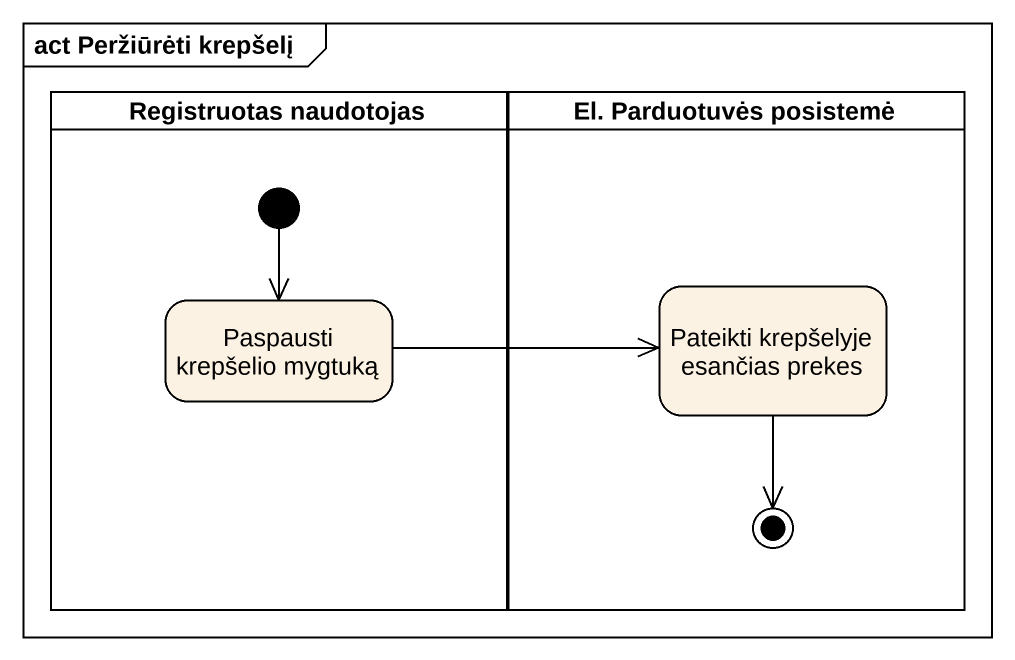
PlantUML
@startuml
mainframe act Peržiūrėti krepšelį
hide empty description
state "Registruotas naudotojas" as Registruotas_naudotojas <<partition>> {
  state "Paspausti krepšelio mygtuką" as Paspausti_krepšelio_mygtuką
  [*] --> Paspausti_krepšelio_mygtuką
}
state "El. Parduotuvės posistemė" as El_Parduotuvės_posistemė <<partition>> {
  state "Pateikti krepšelyje esančias prekes" as Pateikti_krepšelyje
  Pateikti_krepšelyje --> [*]
}
Paspausti_krepšelio_mygtuką -right-> Pateikti_krepšelyje
@enduml
